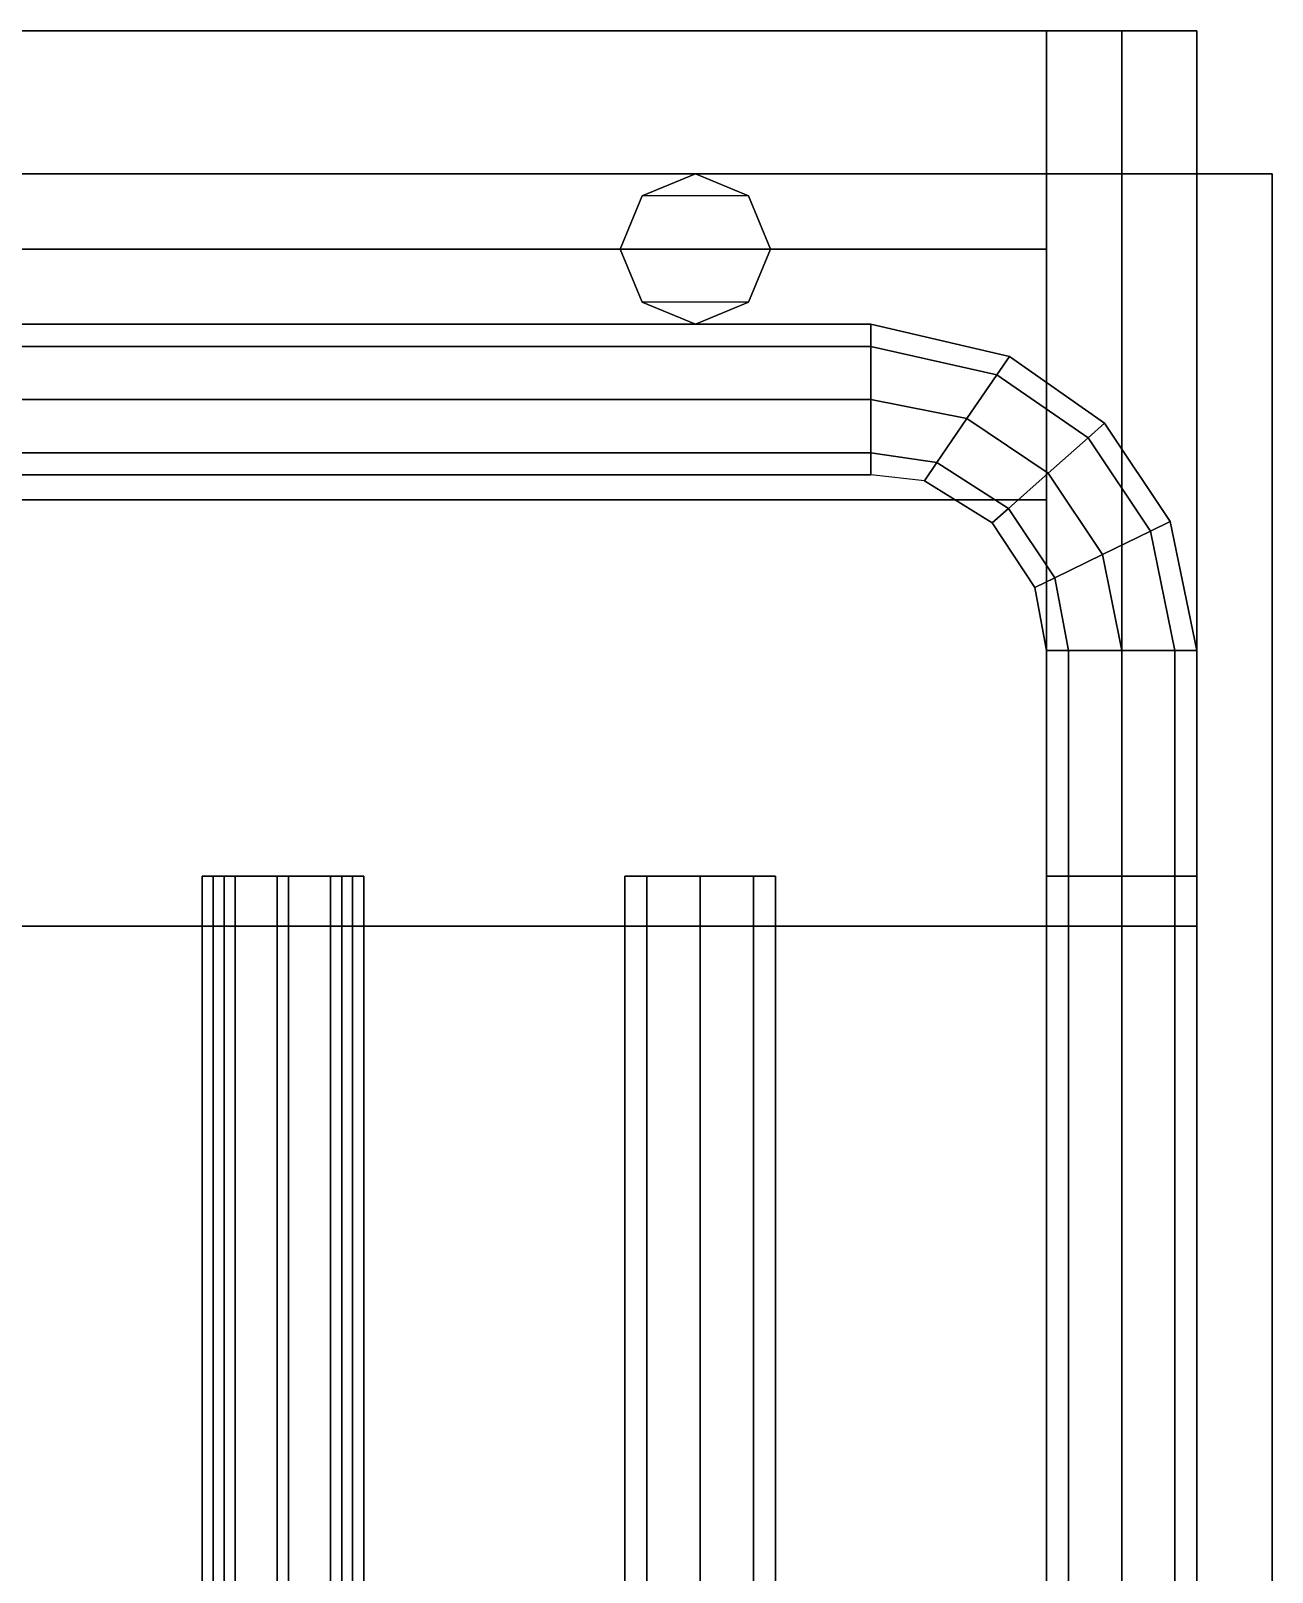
# Model space of a CAD drawing. Extents: x 0 to 105, y -500 to 0.
# Drawn here: x 52.5 to 102, y -61.5 to 0 of the extents above; entities that cross this region are included whole.
import ezdxf

# ---------------------------------------------------------------- set-up
doc = ezdxf.new("R2010")
doc.units = 0
doc.layers.add('ACESSORIO', color=254, linetype='CONTINUOUS')

msp = doc.modelspace()

# ---------------------------------------------------------------- linework, layer by layer
at = {"layer": 'ACESSORIO'}
for points in [[(93, 0, 17), (12, 0, 17), (93, 0, 17)], [(12, 0, 17), (93, 0, 17), (93, 0), (12, 0)], [(12, 0), (93, 0), (93, -8.700711), (12, -8.700711)], [(93, 0, 17), (12, 0, 17), (12, -8.700711, 17), (93, -8.700711, 17)], [(93, 0, 17), (93, 0), (93, 0, 17)], [(93, 0), (93, 0, 17), (93, -8.700711, 17), (93, -8.700711)], [(93, -427), (93, 0), (99, 0), (99, -427)], [(99, -427, 27), (99, 0, 27), (93, 0, 27), (93, -427, 27)], [(93, -427, 27), (93, 0, 27), (93, 0), (93, -427)], [(99, -427, 3), (99, 0, 3), (96, 0, 3), (96, -427, 3)], [(96, -427, 3), (96, 0, 3), (96, 0, 24), (96, -427, 24)], [(96, -427, 24), (96, 0, 24), (99, 0, 24), (99, -427, 24)], [(99, -427), (99, 0), (99, 0, 3), (99, -427, 3)], [(99, -427, 24), (99, 0, 24), (99, 0, 27), (99, -427, 27)], [(99, -5.700714, 30), (6, -5.700714, 30), (99, -5.700714, 30)], [(6, -5.700714, 30), (99, -5.700714, 30), (99, -5.700714, 27), (6, -5.700714, 27)], [(6, -5.700714, 27), (99, -5.700714, 27), (99, -35.70072, 27), (6, -35.70072, 27)], [(99, -5.700714, 30), (6, -5.700714, 30), (6, -35.70072, 30), (99, -35.70072, 30)], [(76.87868, -6.579393, 445), (79, -5.700714, 445), (81.12132, -6.579393, 445), (76.87868, -6.579393, 445)], [(76.87868, -6.579393, 37), (76.87868, -6.579393, 445), (79, -5.700714, 445), (79, -5.700714, 37)], [(79, -5.700714, 37), (79, -5.700714, 445), (81.12132, -6.579393, 445), (81.12132, -6.579393, 37)], [(99, -5.700714, 30), (99, -5.700714, 27), (99, -5.700714, 30)], [(99, -5.700714, 30), (99, -5.700714), (99, -5.700714, 30)], [(99, -5.700714, 30), (102, -5.700714, 30), (99, -5.700714, 30)], [(99, -5.700714, 27), (99, -5.700714, 30), (99, -35.70072, 30), (99, -35.70072, 27)], [(102, -5.700714, 30), (99, -5.700714, 30), (99, -5.700714), (102, -5.700714)], [(102, -5.700714), (99, -5.700714), (99, -497), (102, -497)], [(99, -5.700714), (99, -5.700714, 30), (99, -497, 30), (99, -497)], [(99, -5.700714, 30), (102, -5.700714, 30), (102, -497, 30), (99, -497, 30)], [(102, -497), (102, -5.700714), (102, -497)], [(102, -497, 30), (102, -5.700714, 30), (102, -5.700714), (102, -497)], [(76, -8.700711, 37), (76, -8.700711, 445), (76.87868, -6.579393, 445), (76.87868, -6.579393, 37)], [(81.12132, -6.579393, 37), (81.12132, -6.579393, 445), (82, -8.700711, 445), (82, -8.700711, 37)], [(93, -8.700711, 3), (12, -8.700711, 3), (93, -8.700711, 3)], [(93, -8.700711), (12, -8.700711), (93, -8.700711)], [(12, -8.700711, 3), (93, -8.700711, 3), (93, -8.700711), (12, -8.700711)], [(12, -8.700711), (93, -8.700711), (93, -18.70071), (12, -18.70071)], [(93, -8.700711, 3), (12, -8.700711, 3), (12, -18.70071, 3), (93, -18.70071, 3)], [(93, -8.700711, 17), (12, -8.700711, 17), (12, -8.700711), (93, -8.700711)], [(76.87868, -10.82203, 37), (76.87868, -10.82203, 445), (76, -8.700711, 445), (76, -8.700711, 37)], [(82, -8.700711, 37), (82, -8.700711, 445), (81.12132, -10.82203, 445), (81.12132, -10.82203, 37)], [(93, -8.700711, 3), (93, -8.700711), (93, -8.700711, 3)], [(93, -8.700711), (93, -8.700711, 3), (93, -18.70071, 3), (93, -18.70071)], [(76.87868, -10.82203, 445), (79, -11.70071, 445), (81.12132, -10.82203, 445), (76.87868, -10.82203, 445)], [(79, -11.70071, 37), (79, -11.70071, 445), (76.87868, -10.82203, 445), (76.87868, -10.82203, 37)], [(81.12132, -10.82203, 37), (81.12132, -10.82203, 445), (79, -11.70071, 445), (79, -11.70071, 37)], [(86, -12.57939, 39.12132), (19, -12.57939, 39.12132), (19, -11.70071, 37), (86, -11.70071, 37)], [(86, -11.70071, 37), (19, -11.70071, 37), (19, -12.57939, 34.87868), (86, -12.57939, 34.87868)], [(86, -12.57939, 441.1213), (19, -12.57939, 441.1213), (19, -11.70071, 439), (86, -11.70071, 439)], [(86, -11.70071, 439), (19, -11.70071, 439), (19, -12.57939, 436.8787), (86, -12.57939, 436.8787)], [(86, -12.57939, 398.1213), (19, -12.57939, 398.1213), (19, -11.70071, 396), (86, -11.70071, 396)], [(86, -11.70071, 396), (19, -11.70071, 396), (19, -12.57939, 393.8787), (86, -12.57939, 393.8787)], [(86, -12.57939, 355.1213), (19, -12.57939, 355.1213), (19, -11.70071, 353), (86, -11.70071, 353)], [(86, -11.70071, 353), (19, -11.70071, 353), (19, -12.57939, 350.8787), (86, -12.57939, 350.8787)], [(86, -12.57939, 82.12132), (19, -12.57939, 82.12132), (19, -11.70071, 80), (86, -11.70071, 80)], [(86, -11.70071, 80), (19, -11.70071, 80), (19, -12.57939, 77.87868), (86, -12.57939, 77.87868)], [(86, -12.57939, 125.1213), (19, -12.57939, 125.1213), (19, -11.70071, 123), (86, -11.70071, 123)], [(86, -11.70071, 123), (19, -11.70071, 123), (19, -12.57939, 120.8787), (86, -12.57939, 120.8787)], [(86, -12.57939, 34.87868), (86, -11.70071, 37), (91.5217, -12.98658, 37), (91.02525, -13.71159, 34.87868)], [(86, -11.70071, 37), (86, -12.57939, 39.12132), (91.02525, -13.71159, 39.12132), (91.5217, -12.98658, 37)], [(86, -11.70071, 439), (86, -12.57939, 441.1213), (91.02525, -13.71159, 441.1213), (91.5217, -12.98658, 439)], [(86, -12.57939, 436.8787), (86, -11.70071, 439), (91.5217, -12.98658, 439), (91.02525, -13.71159, 436.8787)], [(86, -12.57939, 393.8787), (86, -11.70071, 396), (91.5217, -12.98658, 396), (91.02525, -13.71159, 393.8787)], [(86, -11.70071, 396), (86, -12.57939, 398.1213), (91.02525, -13.71159, 398.1213), (91.5217, -12.98658, 396)], [(86, -11.70071, 353), (86, -12.57939, 355.1213), (91.02525, -13.71159, 355.1213), (91.5217, -12.98658, 353)], [(86, -12.57939, 350.8787), (86, -11.70071, 353), (91.5217, -12.98658, 353), (91.02525, -13.71159, 350.8787)], [(86, -11.70071, 80), (86, -12.57939, 82.12132), (91.02525, -13.71159, 82.12132), (91.5217, -12.98658, 80)], [(86, -12.57939, 77.87868), (86, -11.70071, 80), (91.5217, -12.98658, 80), (91.02525, -13.71159, 77.87868)], [(86, -12.57939, 120.8787), (86, -11.70071, 123), (91.5217, -12.98658, 123), (91.02525, -13.71159, 120.8787)], [(86, -11.70071, 123), (86, -12.57939, 125.1213), (91.02525, -13.71159, 125.1213), (91.5217, -12.98658, 123)], [(86, -14.70071, 40), (19, -14.70071, 40), (19, -12.57939, 39.12132), (86, -12.57939, 39.12132)], [(86, -12.57939, 34.87868), (19, -12.57939, 34.87868), (19, -14.70071, 34), (86, -14.70071, 34)], [(86, -14.70071, 442), (19, -14.70071, 442), (19, -12.57939, 441.1213), (86, -12.57939, 441.1213)], [(86, -12.57939, 436.8787), (19, -12.57939, 436.8787), (19, -14.70071, 436), (86, -14.70071, 436)], [(86, -14.70071, 399), (19, -14.70071, 399), (19, -12.57939, 398.1213), (86, -12.57939, 398.1213)], [(86, -12.57939, 393.8787), (19, -12.57939, 393.8787), (19, -14.70071, 393), (86, -14.70071, 393)], [(86, -14.70071, 356), (19, -14.70071, 356), (19, -12.57939, 355.1213), (86, -12.57939, 355.1213)], [(86, -12.57939, 350.8787), (19, -12.57939, 350.8787), (19, -14.70071, 350), (86, -14.70071, 350)], [(86, -14.70071, 83), (19, -14.70071, 83), (19, -12.57939, 82.12132), (86, -12.57939, 82.12132)], [(86, -12.57939, 77.87868), (19, -12.57939, 77.87868), (19, -14.70071, 77), (86, -14.70071, 77)], [(86, -14.70071, 126), (19, -14.70071, 126), (19, -12.57939, 125.1213), (86, -12.57939, 125.1213)], [(86, -12.57939, 120.8787), (19, -12.57939, 120.8787), (19, -14.70071, 120), (86, -14.70071, 120)], [(86, -14.70071, 34), (86, -12.57939, 34.87868), (91.02525, -13.71159, 34.87868), (89.82684, -15.46192, 34)], [(86, -14.70071, 40), (86, -12.57939, 39.12132), (91.02525, -13.71159, 39.12132), (89.82684, -15.46192, 40)], [(86, -14.70071, 442), (86, -12.57939, 441.1213), (91.02525, -13.71159, 441.1213), (89.82684, -15.46192, 442)], [(86, -14.70071, 436), (86, -12.57939, 436.8787), (91.02525, -13.71159, 436.8787), (89.82684, -15.46192, 436)], [(86, -14.70071, 393), (86, -12.57939, 393.8787), (91.02525, -13.71159, 393.8787), (89.82684, -15.46192, 393)], [(86, -14.70071, 399), (86, -12.57939, 398.1213), (91.02525, -13.71159, 398.1213), (89.82684, -15.46192, 399)], [(86, -14.70071, 356), (86, -12.57939, 355.1213), (91.02525, -13.71159, 355.1213), (89.82684, -15.46192, 356)], [(86, -14.70071, 350), (86, -12.57939, 350.8787), (91.02525, -13.71159, 350.8787), (89.82684, -15.46192, 350)], [(86, -14.70071, 83), (86, -12.57939, 82.12132), (91.02525, -13.71159, 82.12132), (89.82684, -15.46192, 83)], [(86, -14.70071, 77), (86, -12.57939, 77.87868), (91.02525, -13.71159, 77.87868), (89.82684, -15.46192, 77)], [(86, -14.70071, 120), (86, -12.57939, 120.8787), (91.02525, -13.71159, 120.8787), (89.82684, -15.46192, 120)], [(86, -14.70071, 126), (86, -12.57939, 125.1213), (91.02525, -13.71159, 125.1213), (89.82684, -15.46192, 126)], [(94.6572, -16.22098, 39.12132), (91.02525, -13.71159, 39.12132), (91.5217, -12.98658, 37), (95.3141, -15.63748, 37)], [(95.3141, -15.63748, 37), (91.5217, -12.98658, 37), (91.02525, -13.71159, 34.87868), (94.6572, -16.22098, 34.87868)], [(94.6572, -16.22098, 441.1213), (91.02525, -13.71159, 441.1213), (91.5217, -12.98658, 439), (95.3141, -15.63748, 439)], [(95.3141, -15.63748, 439), (91.5217, -12.98658, 439), (91.02525, -13.71159, 436.8787), (94.6572, -16.22098, 436.8787)], [(94.6572, -16.22098, 398.1213), (91.02525, -13.71159, 398.1213), (91.5217, -12.98658, 396), (95.3141, -15.63748, 396)], [(95.3141, -15.63748, 396), (91.5217, -12.98658, 396), (91.02525, -13.71159, 393.8787), (94.6572, -16.22098, 393.8787)], [(94.6572, -16.22098, 355.1213), (91.02525, -13.71159, 355.1213), (91.5217, -12.98658, 353), (95.3141, -15.63748, 353)], [(95.3141, -15.63748, 353), (91.5217, -12.98658, 353), (91.02525, -13.71159, 350.8787), (94.6572, -16.22098, 350.8787)], [(94.6572, -16.22098, 82.12132), (91.02525, -13.71159, 82.12132), (91.5217, -12.98658, 80), (95.3141, -15.63748, 80)], [(95.3141, -15.63748, 80), (91.5217, -12.98658, 80), (91.02525, -13.71159, 77.87868), (94.6572, -16.22098, 77.87868)], [(94.6572, -16.22098, 125.1213), (91.02525, -13.71159, 125.1213), (91.5217, -12.98658, 123), (95.3141, -15.63748, 123)], [(95.3141, -15.63748, 123), (91.5217, -12.98658, 123), (91.02525, -13.71159, 120.8787), (94.6572, -16.22098, 120.8787)], [(93.0711, -17.62965, 40), (89.82684, -15.46192, 40), (91.02525, -13.71159, 39.12132), (94.6572, -16.22098, 39.12132)], [(94.6572, -16.22098, 34.87868), (91.02525, -13.71159, 34.87868), (89.82684, -15.46192, 34), (93.0711, -17.62965, 34)], [(93.0711, -17.62965, 442), (89.82684, -15.46192, 442), (91.02525, -13.71159, 441.1213), (94.6572, -16.22098, 441.1213)], [(94.6572, -16.22098, 436.8787), (91.02525, -13.71159, 436.8787), (89.82684, -15.46192, 436), (93.0711, -17.62965, 436)], [(93.0711, -17.62965, 399), (89.82684, -15.46192, 399), (91.02525, -13.71159, 398.1213), (94.6572, -16.22098, 398.1213)], [(94.6572, -16.22098, 393.8787), (91.02525, -13.71159, 393.8787), (89.82684, -15.46192, 393), (93.0711, -17.62965, 393)], [(93.0711, -17.62965, 356), (89.82684, -15.46192, 356), (91.02525, -13.71159, 355.1213), (94.6572, -16.22098, 355.1213)], [(94.6572, -16.22098, 350.8787), (91.02525, -13.71159, 350.8787), (89.82684, -15.46192, 350), (93.0711, -17.62965, 350)], [(93.0711, -17.62965, 83), (89.82684, -15.46192, 83), (91.02525, -13.71159, 82.12132), (94.6572, -16.22098, 82.12132)], [(94.6572, -16.22098, 77.87868), (91.02525, -13.71159, 77.87868), (89.82684, -15.46192, 77), (93.0711, -17.62965, 77)], [(93.0711, -17.62965, 126), (89.82684, -15.46192, 126), (91.02525, -13.71159, 125.1213), (94.6572, -16.22098, 125.1213)], [(94.6572, -16.22098, 120.8787), (91.02525, -13.71159, 120.8787), (89.82684, -15.46192, 120), (93.0711, -17.62965, 120)], [(86, -16.82203, 39.12132), (19, -16.82203, 39.12132), (19, -14.70071, 40), (86, -14.70071, 40)], [(86, -14.70071, 34), (19, -14.70071, 34), (19, -16.82203, 34.87868), (86, -16.82203, 34.87868)], [(86, -16.82203, 441.1213), (19, -16.82203, 441.1213), (19, -14.70071, 442), (86, -14.70071, 442)], [(86, -14.70071, 436), (19, -14.70071, 436), (19, -16.82203, 436.8787), (86, -16.82203, 436.8787)], [(86, -16.82203, 398.1213), (19, -16.82203, 398.1213), (19, -14.70071, 399), (86, -14.70071, 399)], [(86, -14.70071, 393), (19, -14.70071, 393), (19, -16.82203, 393.8787), (86, -16.82203, 393.8787)], [(86, -16.82203, 355.1213), (19, -16.82203, 355.1213), (19, -14.70071, 356), (86, -14.70071, 356)], [(86, -14.70071, 350), (19, -14.70071, 350), (19, -16.82203, 350.8787), (86, -16.82203, 350.8787)], [(86, -16.82203, 82.12132), (19, -16.82203, 82.12132), (19, -14.70071, 83), (86, -14.70071, 83)], [(86, -14.70071, 77), (19, -14.70071, 77), (19, -16.82203, 77.87868), (86, -16.82203, 77.87868)], [(86, -16.82203, 125.1213), (19, -16.82203, 125.1213), (19, -14.70071, 126), (86, -14.70071, 126)], [(86, -14.70071, 120), (19, -14.70071, 120), (19, -16.82203, 120.8787), (86, -16.82203, 120.8787)], [(86, -16.82203, 34.87868), (86, -14.70071, 34), (89.82684, -15.46192, 34), (88.62836, -17.21226, 34.87868)], [(86, -14.70071, 40), (86, -16.82203, 39.12132), (88.62836, -17.21226, 39.12132), (89.82684, -15.46192, 40)], [(86, -14.70071, 442), (86, -16.82203, 441.1213), (88.62836, -17.21226, 441.1213), (89.82684, -15.46192, 442)], [(86, -16.82203, 436.8787), (86, -14.70071, 436), (89.82684, -15.46192, 436), (88.62836, -17.21226, 436.8787)], [(86, -16.82203, 393.8787), (86, -14.70071, 393), (89.82684, -15.46192, 393), (88.62836, -17.21226, 393.8787)], [(86, -14.70071, 399), (86, -16.82203, 398.1213), (88.62836, -17.21226, 398.1213), (89.82684, -15.46192, 399)], [(86, -14.70071, 356), (86, -16.82203, 355.1213), (88.62836, -17.21226, 355.1213), (89.82684, -15.46192, 356)], [(86, -16.82203, 350.8787), (86, -14.70071, 350), (89.82684, -15.46192, 350), (88.62836, -17.21226, 350.8787)], [(86, -14.70071, 83), (86, -16.82203, 82.12132), (88.62836, -17.21226, 82.12132), (89.82684, -15.46192, 83)], [(86, -16.82203, 77.87868), (86, -14.70071, 77), (89.82684, -15.46192, 77), (88.62836, -17.21226, 77.87868)], [(86, -16.82203, 120.8787), (86, -14.70071, 120), (89.82684, -15.46192, 120), (88.62836, -17.21226, 120.8787)], [(86, -14.70071, 126), (86, -16.82203, 125.1213), (88.62836, -17.21226, 125.1213), (89.82684, -15.46192, 126)], [(93.0711, -17.62965, 34), (89.82684, -15.46192, 34), (88.62836, -17.21226, 34.87868), (91.485, -19.03831, 34.87868)], [(91.485, -19.03831, 39.12132), (88.62836, -17.21226, 39.12132), (89.82684, -15.46192, 40), (93.0711, -17.62965, 40)], [(93.0711, -17.62965, 436), (89.82684, -15.46192, 436), (88.62836, -17.21226, 436.8787), (91.485, -19.03831, 436.8787)], [(91.485, -19.03831, 441.1213), (88.62836, -17.21226, 441.1213), (89.82684, -15.46192, 442), (93.0711, -17.62965, 442)], [(93.0711, -17.62965, 393), (89.82684, -15.46192, 393), (88.62836, -17.21226, 393.8787), (91.485, -19.03831, 393.8787)], [(91.485, -19.03831, 398.1213), (88.62836, -17.21226, 398.1213), (89.82684, -15.46192, 399), (93.0711, -17.62965, 399)], [(93.0711, -17.62965, 350), (89.82684, -15.46192, 350), (88.62836, -17.21226, 350.8787), (91.485, -19.03831, 350.8787)], [(91.485, -19.03831, 355.1213), (88.62836, -17.21226, 355.1213), (89.82684, -15.46192, 356), (93.0711, -17.62965, 356)], [(93.0711, -17.62965, 77), (89.82684, -15.46192, 77), (88.62836, -17.21226, 77.87868), (91.485, -19.03831, 77.87868)], [(91.485, -19.03831, 82.12132), (88.62836, -17.21226, 82.12132), (89.82684, -15.46192, 83), (93.0711, -17.62965, 83)], [(93.0711, -17.62965, 120), (89.82684, -15.46192, 120), (88.62836, -17.21226, 120.8787), (91.485, -19.03831, 120.8787)], [(91.485, -19.03831, 125.1213), (88.62836, -17.21226, 125.1213), (89.82684, -15.46192, 126), (93.0711, -17.62965, 126)], [(97.1461, -19.94528, 39.12132), (94.6572, -16.22098, 39.12132), (95.3141, -15.63748, 37), (97.9361, -19.56064, 37)], [(97.9361, -19.56064, 37), (95.3141, -15.63748, 37), (94.6572, -16.22098, 34.87868), (97.1461, -19.94528, 34.87868)], [(97.1461, -19.94528, 441.1213), (94.6572, -16.22098, 441.1213), (95.3141, -15.63748, 439), (97.9361, -19.56064, 439)], [(97.9361, -19.56064, 439), (95.3141, -15.63748, 439), (94.6572, -16.22098, 436.8787), (97.1461, -19.94528, 436.8787)], [(97.1461, -19.94528, 398.1213), (94.6572, -16.22098, 398.1213), (95.3141, -15.63748, 396), (97.9361, -19.56064, 396)], [(97.9361, -19.56064, 396), (95.3141, -15.63748, 396), (94.6572, -16.22098, 393.8787), (97.1461, -19.94528, 393.8787)], [(97.1461, -19.94528, 355.1213), (94.6572, -16.22098, 355.1213), (95.3141, -15.63748, 353), (97.9361, -19.56064, 353)], [(97.9361, -19.56064, 353), (95.3141, -15.63748, 353), (94.6572, -16.22098, 350.8787), (97.1461, -19.94528, 350.8787)], [(97.1461, -19.94528, 82.12132), (94.6572, -16.22098, 82.12132), (95.3141, -15.63748, 80), (97.9361, -19.56064, 80)], [(97.9361, -19.56064, 80), (95.3141, -15.63748, 80), (94.6572, -16.22098, 77.87868), (97.1461, -19.94528, 77.87868)], [(97.1461, -19.94528, 125.1213), (94.6572, -16.22098, 125.1213), (95.3141, -15.63748, 123), (97.9361, -19.56064, 123)], [(97.9361, -19.56064, 123), (95.3141, -15.63748, 123), (94.6572, -16.22098, 120.8787), (97.1461, -19.94528, 120.8787)], [(95.2388, -20.87388, 40), (93.0711, -17.62965, 40), (94.6572, -16.22098, 39.12132), (97.1461, -19.94528, 39.12132)], [(97.1461, -19.94528, 34.87868), (94.6572, -16.22098, 34.87868), (93.0711, -17.62965, 34), (95.2388, -20.87388, 34)], [(95.2388, -20.87388, 442), (93.0711, -17.62965, 442), (94.6572, -16.22098, 441.1213), (97.1461, -19.94528, 441.1213)], [(97.1461, -19.94528, 436.8787), (94.6572, -16.22098, 436.8787), (93.0711, -17.62965, 436), (95.2388, -20.87388, 436)], [(95.2388, -20.87388, 399), (93.0711, -17.62965, 399), (94.6572, -16.22098, 398.1213), (97.1461, -19.94528, 398.1213)], [(97.1461, -19.94528, 393.8787), (94.6572, -16.22098, 393.8787), (93.0711, -17.62965, 393), (95.2388, -20.87388, 393)], [(95.2388, -20.87388, 356), (93.0711, -17.62965, 356), (94.6572, -16.22098, 355.1213), (97.1461, -19.94528, 355.1213)], [(97.1461, -19.94528, 350.8787), (94.6572, -16.22098, 350.8787), (93.0711, -17.62965, 350), (95.2388, -20.87388, 350)], [(95.2388, -20.87388, 83), (93.0711, -17.62965, 83), (94.6572, -16.22098, 82.12132), (97.1461, -19.94528, 82.12132)], [(97.1461, -19.94528, 77.87868), (94.6572, -16.22098, 77.87868), (93.0711, -17.62965, 77), (95.2388, -20.87388, 77)], [(95.2388, -20.87388, 126), (93.0711, -17.62965, 126), (94.6572, -16.22098, 125.1213), (97.1461, -19.94528, 125.1213)], [(97.1461, -19.94528, 120.8787), (94.6572, -16.22098, 120.8787), (93.0711, -17.62965, 120), (95.2388, -20.87388, 120)], [(86, -17.70071, 37), (19, -17.70071, 37), (19, -16.82203, 39.12132), (86, -16.82203, 39.12132)], [(86, -16.82203, 34.87868), (19, -16.82203, 34.87868), (19, -17.70071, 37), (86, -17.70071, 37)], [(86, -17.70071, 439), (19, -17.70071, 439), (19, -16.82203, 441.1213), (86, -16.82203, 441.1213)], [(86, -16.82203, 436.8787), (19, -16.82203, 436.8787), (19, -17.70071, 439), (86, -17.70071, 439)], [(86, -17.70071, 396), (19, -17.70071, 396), (19, -16.82203, 398.1213), (86, -16.82203, 398.1213)], [(86, -16.82203, 393.8787), (19, -16.82203, 393.8787), (19, -17.70071, 396), (86, -17.70071, 396)], [(86, -17.70071, 353), (19, -17.70071, 353), (19, -16.82203, 355.1213), (86, -16.82203, 355.1213)], [(86, -16.82203, 350.8787), (19, -16.82203, 350.8787), (19, -17.70071, 353), (86, -17.70071, 353)], [(86, -17.70071, 80), (19, -17.70071, 80), (19, -16.82203, 82.12132), (86, -16.82203, 82.12132)], [(86, -16.82203, 77.87868), (19, -16.82203, 77.87868), (19, -17.70071, 80), (86, -17.70071, 80)], [(86, -17.70071, 123), (19, -17.70071, 123), (19, -16.82203, 125.1213), (86, -16.82203, 125.1213)], [(86, -16.82203, 120.8787), (19, -16.82203, 120.8787), (19, -17.70071, 123), (86, -17.70071, 123)], [(86, -17.70071, 37), (86, -16.82203, 34.87868), (88.62836, -17.21226, 34.87868), (88.13194, -17.93726, 37)], [(86, -17.70071, 37), (86, -16.82203, 39.12132), (88.62836, -17.21226, 39.12132), (88.13194, -17.93726, 37)], [(86, -17.70071, 439), (86, -16.82203, 441.1213), (88.62836, -17.21226, 441.1213), (88.13194, -17.93726, 439)], [(86, -17.70071, 439), (86, -16.82203, 436.8787), (88.62836, -17.21226, 436.8787), (88.13194, -17.93726, 439)], [(86, -17.70071, 396), (86, -16.82203, 393.8787), (88.62836, -17.21226, 393.8787), (88.13194, -17.93726, 396)], [(86, -17.70071, 396), (86, -16.82203, 398.1213), (88.62836, -17.21226, 398.1213), (88.13194, -17.93726, 396)], [(86, -17.70071, 353), (86, -16.82203, 355.1213), (88.62836, -17.21226, 355.1213), (88.13194, -17.93726, 353)], [(86, -17.70071, 353), (86, -16.82203, 350.8787), (88.62836, -17.21226, 350.8787), (88.13194, -17.93726, 353)], [(86, -17.70071, 80), (86, -16.82203, 82.12132), (88.62836, -17.21226, 82.12132), (88.13194, -17.93726, 80)], [(86, -17.70071, 80), (86, -16.82203, 77.87868), (88.62836, -17.21226, 77.87868), (88.13194, -17.93726, 80)], [(86, -17.70071, 123), (86, -16.82203, 120.8787), (88.62836, -17.21226, 120.8787), (88.13194, -17.93726, 123)], [(86, -17.70071, 123), (86, -16.82203, 125.1213), (88.62836, -17.21226, 125.1213), (88.13194, -17.93726, 123)], [(91.485, -19.03831, 34.87868), (88.62836, -17.21226, 34.87868), (88.13194, -17.93726, 37), (90.82801, -19.6218, 37)], [(90.82801, -19.6218, 37), (88.13194, -17.93726, 37), (88.62836, -17.21226, 39.12132), (91.485, -19.03831, 39.12132)], [(91.485, -19.03831, 436.8787), (88.62836, -17.21226, 436.8787), (88.13194, -17.93726, 439), (90.82801, -19.6218, 439)], [(90.82801, -19.6218, 439), (88.13194, -17.93726, 439), (88.62836, -17.21226, 441.1213), (91.485, -19.03831, 441.1213)], [(91.485, -19.03831, 393.8787), (88.62836, -17.21226, 393.8787), (88.13194, -17.93726, 396), (90.82801, -19.6218, 396)], [(90.82801, -19.6218, 396), (88.13194, -17.93726, 396), (88.62836, -17.21226, 398.1213), (91.485, -19.03831, 398.1213)], [(91.485, -19.03831, 350.8787), (88.62836, -17.21226, 350.8787), (88.13194, -17.93726, 353), (90.82801, -19.6218, 353)], [(90.82801, -19.6218, 353), (88.13194, -17.93726, 353), (88.62836, -17.21226, 355.1213), (91.485, -19.03831, 355.1213)], [(91.485, -19.03831, 77.87868), (88.62836, -17.21226, 77.87868), (88.13194, -17.93726, 80), (90.82801, -19.6218, 80)], [(90.82801, -19.6218, 80), (88.13194, -17.93726, 80), (88.62836, -17.21226, 82.12132), (91.485, -19.03831, 82.12132)], [(91.485, -19.03831, 120.8787), (88.62836, -17.21226, 120.8787), (88.13194, -17.93726, 123), (90.82801, -19.6218, 123)], [(90.82801, -19.6218, 123), (88.13194, -17.93726, 123), (88.62836, -17.21226, 125.1213), (91.485, -19.03831, 125.1213)], [(95.2388, -20.87388, 34), (93.0711, -17.62965, 34), (91.485, -19.03831, 34.87868), (93.3315, -21.80247, 34.87868)], [(93.3315, -21.80247, 39.12132), (91.485, -19.03831, 39.12132), (93.0711, -17.62965, 40), (95.2388, -20.87388, 40)], [(95.2388, -20.87388, 436), (93.0711, -17.62965, 436), (91.485, -19.03831, 436.8787), (93.3315, -21.80247, 436.8787)], [(93.3315, -21.80247, 441.1213), (91.485, -19.03831, 441.1213), (93.0711, -17.62965, 442), (95.2388, -20.87388, 442)], [(95.2388, -20.87388, 393), (93.0711, -17.62965, 393), (91.485, -19.03831, 393.8787), (93.3315, -21.80247, 393.8787)], [(93.3315, -21.80247, 398.1213), (91.485, -19.03831, 398.1213), (93.0711, -17.62965, 399), (95.2388, -20.87388, 399)], [(95.2388, -20.87388, 350), (93.0711, -17.62965, 350), (91.485, -19.03831, 350.8787), (93.3315, -21.80247, 350.8787)], [(93.3315, -21.80247, 355.1213), (91.485, -19.03831, 355.1213), (93.0711, -17.62965, 356), (95.2388, -20.87388, 356)], [(95.2388, -20.87388, 77), (93.0711, -17.62965, 77), (91.485, -19.03831, 77.87868), (93.3315, -21.80247, 77.87868)], [(93.3315, -21.80247, 82.12132), (91.485, -19.03831, 82.12132), (93.0711, -17.62965, 83), (95.2388, -20.87388, 83)], [(95.2388, -20.87388, 120), (93.0711, -17.62965, 120), (91.485, -19.03831, 120.8787), (93.3315, -21.80247, 120.8787)], [(93.3315, -21.80247, 125.1213), (91.485, -19.03831, 125.1213), (93.0711, -17.62965, 126), (95.2388, -20.87388, 126)], [(93, -18.70071), (12, -18.70071), (93, -18.70071)], [(93, -18.70071, 3), (12, -18.70071, 3), (12, -18.70071), (93, -18.70071)], [(93.3315, -21.80247, 34.87868), (91.485, -19.03831, 34.87868), (90.82801, -19.6218, 37), (92.5415, -22.18711, 37)], [(92.5415, -22.18711, 37), (90.82801, -19.6218, 37), (91.485, -19.03831, 39.12132), (93.3315, -21.80247, 39.12132)], [(93.3315, -21.80247, 436.8787), (91.485, -19.03831, 436.8787), (90.82801, -19.6218, 439), (92.5415, -22.18711, 439)], [(92.5415, -22.18711, 439), (90.82801, -19.6218, 439), (91.485, -19.03831, 441.1213), (93.3315, -21.80247, 441.1213)], [(93.3315, -21.80247, 393.8787), (91.485, -19.03831, 393.8787), (90.82801, -19.6218, 396), (92.5415, -22.18711, 396)], [(92.5415, -22.18711, 396), (90.82801, -19.6218, 396), (91.485, -19.03831, 398.1213), (93.3315, -21.80247, 398.1213)], [(93.3315, -21.80247, 350.8787), (91.485, -19.03831, 350.8787), (90.82801, -19.6218, 353), (92.5415, -22.18711, 353)], [(92.5415, -22.18711, 353), (90.82801, -19.6218, 353), (91.485, -19.03831, 355.1213), (93.3315, -21.80247, 355.1213)], [(93.3315, -21.80247, 77.87868), (91.485, -19.03831, 77.87868), (90.82801, -19.6218, 80), (92.5415, -22.18711, 80)], [(92.5415, -22.18711, 80), (90.82801, -19.6218, 80), (91.485, -19.03831, 82.12132), (93.3315, -21.80247, 82.12132)], [(93.3315, -21.80247, 120.8787), (91.485, -19.03831, 120.8787), (90.82801, -19.6218, 123), (92.5415, -22.18711, 123)], [(92.5415, -22.18711, 123), (90.82801, -19.6218, 123), (91.485, -19.03831, 125.1213), (93.3315, -21.80247, 125.1213)], [(98.12125, -24.70071, 39.12132), (97.1461, -19.94528, 39.12132), (97.9361, -19.56064, 37), (99, -24.70071, 37)], [(99, -24.70071, 37), (97.9361, -19.56064, 37), (97.1461, -19.94528, 34.87868), (98.12125, -24.70071, 34.87868)], [(98.12125, -24.70071, 441.1213), (97.1461, -19.94528, 441.1213), (97.9361, -19.56064, 439), (99, -24.70071, 439)], [(99, -24.70071, 439), (97.9361, -19.56064, 439), (97.1461, -19.94528, 436.8787), (98.12125, -24.70071, 436.8787)], [(98.12125, -24.70071, 398.1213), (97.1461, -19.94528, 398.1213), (97.9361, -19.56064, 396), (99, -24.70071, 396)], [(99, -24.70071, 396), (97.9361, -19.56064, 396), (97.1461, -19.94528, 393.8787), (98.12125, -24.70071, 393.8787)], [(98.12125, -24.70071, 355.1213), (97.1461, -19.94528, 355.1213), (97.9361, -19.56064, 353), (99, -24.70071, 353)], [(99, -24.70071, 353), (97.9361, -19.56064, 353), (97.1461, -19.94528, 350.8787), (98.12125, -24.70071, 350.8787)], [(98.12125, -24.70071, 82.12132), (97.1461, -19.94528, 82.12132), (97.9361, -19.56064, 80), (99, -24.70071, 80)], [(99, -24.70071, 80), (97.9361, -19.56064, 80), (97.1461, -19.94528, 77.87868), (98.12125, -24.70071, 77.87868)], [(98.12125, -24.70071, 125.1213), (97.1461, -19.94528, 125.1213), (97.9361, -19.56064, 123), (99, -24.70071, 123)], [(99, -24.70071, 123), (97.9361, -19.56064, 123), (97.1461, -19.94528, 120.8787), (98.12125, -24.70071, 120.8787)], [(96, -24.70071, 40), (95.2388, -20.87388, 40), (97.1461, -19.94528, 39.12132), (98.12125, -24.70071, 39.12132)], [(98.12125, -24.70071, 34.87868), (97.1461, -19.94528, 34.87868), (95.2388, -20.87388, 34), (96, -24.70071, 34)], [(96, -24.70071, 442), (95.2388, -20.87388, 442), (97.1461, -19.94528, 441.1213), (98.12125, -24.70071, 441.1213)], [(98.12125, -24.70071, 436.8787), (97.1461, -19.94528, 436.8787), (95.2388, -20.87388, 436), (96, -24.70071, 436)], [(96, -24.70071, 399), (95.2388, -20.87388, 399), (97.1461, -19.94528, 398.1213), (98.12125, -24.70071, 398.1213)], [(98.12125, -24.70071, 393.8787), (97.1461, -19.94528, 393.8787), (95.2388, -20.87388, 393), (96, -24.70071, 393)], [(96, -24.70071, 356), (95.2388, -20.87388, 356), (97.1461, -19.94528, 355.1213), (98.12125, -24.70071, 355.1213)], [(98.12125, -24.70071, 350.8787), (97.1461, -19.94528, 350.8787), (95.2388, -20.87388, 350), (96, -24.70071, 350)], [(96, -24.70071, 83), (95.2388, -20.87388, 83), (97.1461, -19.94528, 82.12132), (98.12125, -24.70071, 82.12132)], [(98.12125, -24.70071, 77.87868), (97.1461, -19.94528, 77.87868), (95.2388, -20.87388, 77), (96, -24.70071, 77)], [(96, -24.70071, 126), (95.2388, -20.87388, 126), (97.1461, -19.94528, 125.1213), (98.12125, -24.70071, 125.1213)], [(98.12125, -24.70071, 120.8787), (97.1461, -19.94528, 120.8787), (95.2388, -20.87388, 120), (96, -24.70071, 120)], [(96, -24.70071, 34), (95.2388, -20.87388, 34), (93.3315, -21.80247, 34.87868), (93.87875, -24.70071, 34.87868)], [(93.87875, -24.70071, 39.12132), (93.3315, -21.80247, 39.12132), (95.2388, -20.87388, 40), (96, -24.70071, 40)], [(96, -24.70071, 436), (95.2388, -20.87388, 436), (93.3315, -21.80247, 436.8787), (93.87875, -24.70071, 436.8787)], [(93.87875, -24.70071, 441.1213), (93.3315, -21.80247, 441.1213), (95.2388, -20.87388, 442), (96, -24.70071, 442)], [(96, -24.70071, 393), (95.2388, -20.87388, 393), (93.3315, -21.80247, 393.8787), (93.87875, -24.70071, 393.8787)], [(93.87875, -24.70071, 398.1213), (93.3315, -21.80247, 398.1213), (95.2388, -20.87388, 399), (96, -24.70071, 399)], [(96, -24.70071, 350), (95.2388, -20.87388, 350), (93.3315, -21.80247, 350.8787), (93.87875, -24.70071, 350.8787)], [(93.87875, -24.70071, 355.1213), (93.3315, -21.80247, 355.1213), (95.2388, -20.87388, 356), (96, -24.70071, 356)], [(96, -24.70071, 77), (95.2388, -20.87388, 77), (93.3315, -21.80247, 77.87868), (93.87875, -24.70071, 77.87868)], [(93.87875, -24.70071, 82.12132), (93.3315, -21.80247, 82.12132), (95.2388, -20.87388, 83), (96, -24.70071, 83)], [(96, -24.70071, 120), (95.2388, -20.87388, 120), (93.3315, -21.80247, 120.8787), (93.87875, -24.70071, 120.8787)], [(93.87875, -24.70071, 125.1213), (93.3315, -21.80247, 125.1213), (95.2388, -20.87388, 126), (96, -24.70071, 126)], [(93.87875, -24.70071, 34.87868), (93.3315, -21.80247, 34.87868), (92.5415, -22.18711, 37), (93, -24.70071, 37)], [(93, -24.70071, 37), (92.5415, -22.18711, 37), (93.3315, -21.80247, 39.12132), (93.87875, -24.70071, 39.12132)], [(93.87875, -24.70071, 436.8787), (93.3315, -21.80247, 436.8787), (92.5415, -22.18711, 439), (93, -24.70071, 439)], [(93, -24.70071, 439), (92.5415, -22.18711, 439), (93.3315, -21.80247, 441.1213), (93.87875, -24.70071, 441.1213)], [(93.87875, -24.70071, 393.8787), (93.3315, -21.80247, 393.8787), (92.5415, -22.18711, 396), (93, -24.70071, 396)], [(93, -24.70071, 396), (92.5415, -22.18711, 396), (93.3315, -21.80247, 398.1213), (93.87875, -24.70071, 398.1213)], [(93.87875, -24.70071, 350.8787), (93.3315, -21.80247, 350.8787), (92.5415, -22.18711, 353), (93, -24.70071, 353)], [(93, -24.70071, 353), (92.5415, -22.18711, 353), (93.3315, -21.80247, 355.1213), (93.87875, -24.70071, 355.1213)], [(93.87875, -24.70071, 77.87868), (93.3315, -21.80247, 77.87868), (92.5415, -22.18711, 80), (93, -24.70071, 80)], [(93, -24.70071, 80), (92.5415, -22.18711, 80), (93.3315, -21.80247, 82.12132), (93.87875, -24.70071, 82.12132)], [(93.87875, -24.70071, 120.8787), (93.3315, -21.80247, 120.8787), (92.5415, -22.18711, 123), (93, -24.70071, 123)], [(93, -24.70071, 123), (92.5415, -22.18711, 123), (93.3315, -21.80247, 125.1213), (93.87875, -24.70071, 125.1213)], [(98.12125, -24.70071, 34.87868), (96, -24.70071, 34), (93, -24.70071, 37), (93.87875, -24.70071, 39.12132)], [(93.87875, -24.70071, 39.12132), (93.87875, -478, 39.12132), (93, -478, 37), (93, -24.70071, 37)], [(93, -24.70071, 37), (93, -478, 37), (93.87875, -478, 34.87868), (93.87875, -24.70071, 34.87868)], [(93.87875, -24.70071, 441.1213), (93.87875, -478, 441.1213), (93, -478, 439), (93, -24.70071, 439)], [(93, -24.70071, 439), (93, -478, 439), (93.87875, -478, 436.8787), (93.87875, -24.70071, 436.8787)], [(98.12125, -24.70071, 436.8787), (96, -24.70071, 436), (93, -24.70071, 439), (93.87875, -24.70071, 441.1213)], [(98.12125, -24.70071, 393.8787), (96, -24.70071, 393), (93, -24.70071, 396), (93.87875, -24.70071, 398.1213)], [(93.87875, -24.70071, 398.1213), (93.87875, -478, 398.1213), (93, -478, 396), (93, -24.70071, 396)], [(93, -24.70071, 396), (93, -478, 396), (93.87875, -478, 393.8787), (93.87875, -24.70071, 393.8787)], [(93.87875, -24.70071, 355.1213), (93.87875, -478, 355.1213), (93, -478, 353), (93, -24.70071, 353)], [(93, -24.70071, 353), (93, -478, 353), (93.87875, -478, 350.8787), (93.87875, -24.70071, 350.8787)], [(98.12125, -24.70071, 350.8787), (96, -24.70071, 350), (93, -24.70071, 353), (93.87875, -24.70071, 355.1213)], [(93.87875, -24.70071, 82.12132), (93.87875, -478, 82.12132), (93, -478, 80), (93, -24.70071, 80)], [(93, -24.70071, 80), (93, -478, 80), (93.87875, -478, 77.87868), (93.87875, -24.70071, 77.87868)], [(98.12125, -24.70071, 77.87868), (96, -24.70071, 77), (93, -24.70071, 80), (93.87875, -24.70071, 82.12132)], [(98.12125, -24.70071, 120.8787), (96, -24.70071, 120), (93, -24.70071, 123), (93.87875, -24.70071, 125.1213)], [(93.87875, -24.70071, 125.1213), (93.87875, -478, 125.1213), (93, -478, 123), (93, -24.70071, 123)], [(93, -24.70071, 123), (93, -478, 123), (93.87875, -478, 120.8787), (93.87875, -24.70071, 120.8787)], [(99, -24.70071, 37), (98.12125, -24.70071, 34.87868), (93.87875, -24.70071, 39.12132), (96, -24.70071, 40)], [(96, -24.70071, 40), (96, -478, 40), (93.87875, -478, 39.12132), (93.87875, -24.70071, 39.12132)], [(93.87875, -24.70071, 34.87868), (93.87875, -478, 34.87868), (96, -478, 34), (96, -24.70071, 34)], [(96, -24.70071, 442), (96, -478, 442), (93.87875, -478, 441.1213), (93.87875, -24.70071, 441.1213)], [(93.87875, -24.70071, 436.8787), (93.87875, -478, 436.8787), (96, -478, 436), (96, -24.70071, 436)], [(99, -24.70071, 439), (98.12125, -24.70071, 436.8787), (93.87875, -24.70071, 441.1213), (96, -24.70071, 442)], [(99, -24.70071, 396), (98.12125, -24.70071, 393.8787), (93.87875, -24.70071, 398.1213), (96, -24.70071, 399)], [(96, -24.70071, 399), (96, -478, 399), (93.87875, -478, 398.1213), (93.87875, -24.70071, 398.1213)], [(93.87875, -24.70071, 393.8787), (93.87875, -478, 393.8787), (96, -478, 393), (96, -24.70071, 393)], [(96, -24.70071, 356), (96, -478, 356), (93.87875, -478, 355.1213), (93.87875, -24.70071, 355.1213)], [(93.87875, -24.70071, 350.8787), (93.87875, -478, 350.8787), (96, -478, 350), (96, -24.70071, 350)], [(99, -24.70071, 353), (98.12125, -24.70071, 350.8787), (93.87875, -24.70071, 355.1213), (96, -24.70071, 356)], [(96, -24.70071, 83), (96, -478, 83), (93.87875, -478, 82.12132), (93.87875, -24.70071, 82.12132)], [(93.87875, -24.70071, 77.87868), (93.87875, -478, 77.87868), (96, -478, 77), (96, -24.70071, 77)], [(99, -24.70071, 80), (98.12125, -24.70071, 77.87868), (93.87875, -24.70071, 82.12132), (96, -24.70071, 83)], [(99, -24.70071, 123), (98.12125, -24.70071, 120.8787), (93.87875, -24.70071, 125.1213), (96, -24.70071, 126)], [(96, -24.70071, 126), (96, -478, 126), (93.87875, -478, 125.1213), (93.87875, -24.70071, 125.1213)], [(93.87875, -24.70071, 120.8787), (93.87875, -478, 120.8787), (96, -478, 120), (96, -24.70071, 120)], [(98.12125, -24.70071, 39.12132), (99, -24.70071, 37), (96, -24.70071, 40), (98.12125, -24.70071, 39.12132)], [(98.12125, -24.70071, 441.1213), (99, -24.70071, 439), (96, -24.70071, 442), (98.12125, -24.70071, 441.1213)], [(98.12125, -24.70071, 398.1213), (99, -24.70071, 396), (96, -24.70071, 399), (98.12125, -24.70071, 398.1213)], [(98.12125, -24.70071, 355.1213), (99, -24.70071, 353), (96, -24.70071, 356), (98.12125, -24.70071, 355.1213)], [(98.12125, -24.70071, 82.12132), (99, -24.70071, 80), (96, -24.70071, 83), (98.12125, -24.70071, 82.12132)], [(98.12125, -24.70071, 125.1213), (99, -24.70071, 123), (96, -24.70071, 126), (98.12125, -24.70071, 125.1213)], [(96, -24.70071, 34), (96, -478, 34), (98.12125, -478, 34.87868), (98.12125, -24.70071, 34.87868)], [(98.12125, -24.70071, 39.12132), (98.12125, -478, 39.12132), (96, -478, 40), (96, -24.70071, 40)], [(96, -24.70071, 436), (96, -478, 436), (98.12125, -478, 436.8787), (98.12125, -24.70071, 436.8787)], [(98.12125, -24.70071, 441.1213), (98.12125, -478, 441.1213), (96, -478, 442), (96, -24.70071, 442)], [(96, -24.70071, 393), (96, -478, 393), (98.12125, -478, 393.8787), (98.12125, -24.70071, 393.8787)], [(98.12125, -24.70071, 398.1213), (98.12125, -478, 398.1213), (96, -478, 399), (96, -24.70071, 399)], [(96, -24.70071, 350), (96, -478, 350), (98.12125, -478, 350.8787), (98.12125, -24.70071, 350.8787)], [(98.12125, -24.70071, 355.1213), (98.12125, -478, 355.1213), (96, -478, 356), (96, -24.70071, 356)], [(96, -24.70071, 77), (96, -478, 77), (98.12125, -478, 77.87868), (98.12125, -24.70071, 77.87868)], [(98.12125, -24.70071, 82.12132), (98.12125, -478, 82.12132), (96, -478, 83), (96, -24.70071, 83)], [(96, -24.70071, 120), (96, -478, 120), (98.12125, -478, 120.8787), (98.12125, -24.70071, 120.8787)], [(98.12125, -24.70071, 125.1213), (98.12125, -478, 125.1213), (96, -478, 126), (96, -24.70071, 126)], [(98.12125, -24.70071, 34.87868), (98.12125, -478, 34.87868), (99, -478, 37), (99, -24.70071, 37)], [(99, -24.70071, 37), (99, -478, 37), (98.12125, -478, 39.12132), (98.12125, -24.70071, 39.12132)], [(98.12125, -24.70071, 436.8787), (98.12125, -478, 436.8787), (99, -478, 439), (99, -24.70071, 439)], [(99, -24.70071, 439), (99, -478, 439), (98.12125, -478, 441.1213), (98.12125, -24.70071, 441.1213)], [(98.12125, -24.70071, 393.8787), (98.12125, -478, 393.8787), (99, -478, 396), (99, -24.70071, 396)], [(99, -24.70071, 396), (99, -478, 396), (98.12125, -478, 398.1213), (98.12125, -24.70071, 398.1213)], [(98.12125, -24.70071, 350.8787), (98.12125, -478, 350.8787), (99, -478, 353), (99, -24.70071, 353)], [(99, -24.70071, 353), (99, -478, 353), (98.12125, -478, 355.1213), (98.12125, -24.70071, 355.1213)], [(98.12125, -24.70071, 77.87868), (98.12125, -478, 77.87868), (99, -478, 80), (99, -24.70071, 80)], [(99, -24.70071, 80), (99, -478, 80), (98.12125, -478, 82.12132), (98.12125, -24.70071, 82.12132)], [(98.12125, -24.70071, 120.8787), (98.12125, -478, 120.8787), (99, -478, 123), (99, -24.70071, 123)], [(99, -24.70071, 123), (99, -478, 123), (98.12125, -478, 125.1213), (98.12125, -24.70071, 125.1213)], [(59.32692, -33.70072, 74), (59.32692, -478, 74), (60.2056, -478, 71.87868), (60.2056, -33.70072, 71.87868)], [(60.2056, -33.70072, 76.12132), (60.2056, -478, 76.12132), (59.32692, -478, 74), (59.32692, -33.70072, 74)], [(60.65311, -33.70072, 349.1213), (60.65311, -478, 349.1213), (59.77443, -478, 347), (59.77443, -33.70072, 347)], [(59.77443, -33.70072, 347), (59.77443, -478, 347), (60.65311, -478, 344.8787), (60.65311, -33.70072, 344.8787)], [(60.2056, -33.70072, 71.87868), (60.2056, -478, 71.87868), (62.32692, -478, 71), (62.32692, -33.70072, 71)], [(62.32692, -33.70072, 77), (62.32692, -478, 77), (60.2056, -478, 76.12132), (60.2056, -33.70072, 76.12132)], [(62.77443, -33.70072, 350), (62.77443, -478, 350), (60.65311, -478, 349.1213), (60.65311, -33.70072, 349.1213)], [(60.65311, -33.70072, 344.8787), (60.65311, -478, 344.8787), (62.77443, -478, 344), (62.77443, -33.70072, 344)], [(64.44824, -33.70072, 76.12132), (64.44824, -478, 76.12132), (62.32692, -478, 77), (62.32692, -33.70072, 77)], [(62.32692, -33.70072, 71), (62.32692, -478, 71), (64.44824, -478, 71.87868), (64.44824, -33.70072, 71.87868)], [(62.77443, -33.70072, 344), (62.77443, -478, 344), (64.89574, -478, 344.8787), (64.89574, -33.70072, 344.8787)], [(64.89574, -33.70072, 349.1213), (64.89574, -478, 349.1213), (62.77443, -478, 350), (62.77443, -33.70072, 350)], [(65.32692, -33.70072, 74), (65.32692, -478, 74), (64.44824, -478, 76.12132), (64.44824, -33.70072, 76.12132)], [(64.44824, -33.70072, 71.87868), (64.44824, -478, 71.87868), (65.32692, -478, 74), (65.32692, -33.70072, 74)], [(64.89574, -33.70072, 344.8787), (64.89574, -478, 344.8787), (65.7744, -478, 347), (65.7744, -33.70072, 347)], [(65.7744, -33.70072, 347), (65.7744, -478, 347), (64.89574, -478, 349.1213), (64.89574, -33.70072, 349.1213)], [(77.06883, -33.70072, 349.1213), (77.06883, -478, 349.1213), (76.19016, -478, 347), (76.19016, -33.70072, 347)], [(76.19016, -33.70072, 347), (76.19016, -478, 347), (77.06883, -478, 344.8787), (77.06883, -33.70072, 344.8787)], [(76.19016, -33.70072, 74), (76.19016, -478, 74), (77.06883, -478, 71.87868), (77.06883, -33.70072, 71.87868)], [(77.06883, -33.70072, 76.12132), (77.06883, -478, 76.12132), (76.19016, -478, 74), (76.19016, -33.70072, 74)], [(79.19016, -33.70072, 350), (79.19016, -478, 350), (77.06883, -478, 349.1213), (77.06883, -33.70072, 349.1213)], [(77.06883, -33.70072, 344.8787), (77.06883, -478, 344.8787), (79.19016, -478, 344), (79.19016, -33.70072, 344)], [(77.06883, -33.70072, 71.87868), (77.06883, -478, 71.87868), (79.19016, -478, 71), (79.19016, -33.70072, 71)], [(79.19016, -33.70072, 77), (79.19016, -478, 77), (77.06883, -478, 76.12132), (77.06883, -33.70072, 76.12132)], [(79.19016, -33.70072, 344), (79.19016, -478, 344), (81.31147, -478, 344.8787), (81.31147, -33.70072, 344.8787)], [(81.31147, -33.70072, 349.1213), (81.31147, -478, 349.1213), (79.19016, -478, 350), (79.19016, -33.70072, 350)], [(81.31147, -33.70072, 76.12132), (81.31147, -478, 76.12132), (79.19016, -478, 77), (79.19016, -33.70072, 77)], [(79.19016, -33.70072, 71), (79.19016, -478, 71), (81.31147, -478, 71.87868), (81.31147, -33.70072, 71.87868)], [(81.31147, -33.70072, 344.8787), (81.31147, -478, 344.8787), (82.19016, -478, 347), (82.19016, -33.70072, 347)], [(82.19016, -33.70072, 347), (82.19016, -478, 347), (81.31147, -478, 349.1213), (81.31147, -33.70072, 349.1213)], [(82.19016, -33.70072, 74), (82.19016, -478, 74), (81.31147, -478, 76.12132), (81.31147, -33.70072, 76.12132)], [(81.31147, -33.70072, 71.87868), (81.31147, -478, 71.87868), (82.19016, -478, 74), (82.19016, -33.70072, 74)], [(93.87875, -33.70072, 67.12132), (93.87875, -478, 67.12132), (93, -478, 65), (93, -33.70072, 65)], [(93, -33.70072, 65), (93, -478, 65), (93.87875, -478, 62.87868), (93.87875, -33.70072, 62.87868)], [(96, -33.70072, 68), (96, -478, 68), (93.87875, -478, 67.12132), (93.87875, -33.70072, 67.12132)], [(93.87875, -33.70072, 62.87868), (93.87875, -478, 62.87868), (96, -478, 62), (96, -33.70072, 62)], [(96, -33.70072, 62), (96, -478, 62), (98.12125, -478, 62.87868), (98.12125, -33.70072, 62.87868)], [(98.12125, -33.70072, 67.12132), (98.12125, -478, 67.12132), (96, -478, 68), (96, -33.70072, 68)], [(98.12125, -33.70072, 62.87868), (98.12125, -478, 62.87868), (99, -478, 65), (99, -33.70072, 65)], [(99, -33.70072, 65), (99, -478, 65), (98.12125, -478, 67.12132), (98.12125, -33.70072, 67.12132)], [(99, -35.70072, 27), (6, -35.70072, 27), (99, -35.70072, 27)], [(99, -35.70072, 30), (6, -35.70072, 30), (6, -35.70072, 27), (99, -35.70072, 27)]]:
    msp.add_3dface(points, dxfattribs=at)
for points, invisible_edges in [([(76, -8.700711, 37), (76.87868, -6.579393, 37), (79, -5.700714, 37), (76, -8.700711, 37)], 4), ([(76.87868, -10.82203, 37), (76, -8.700711, 37), (79, -5.700714, 37), (81.12132, -6.579393, 37)], 10), ([(76.87868, -6.579393, 445), (76, -8.700711, 445), (82, -8.700711, 445), (81.12132, -6.579393, 445)], 10), ([(76.87868, -10.82203, 37), (79, -11.70071, 37), (82, -8.700711, 37), (81.12132, -6.579393, 37)], 10), ([(76, -8.700711, 445), (82, -8.700711, 445), (81.12132, -10.82203, 445), (76.87868, -10.82203, 445)], 5), ([(79, -11.70071, 37), (82, -8.700711, 37), (81.12132, -10.82203, 37), (79, -11.70071, 37)], 1), ([(59.32692, -33.70072, 74), (60.2056, -33.70072, 71.87868), (62.32692, -33.70072, 71), (59.32692, -33.70072, 74)], 4), ([(60.2056, -33.70072, 76.12132), (59.32692, -33.70072, 74), (62.32692, -33.70072, 71), (64.44824, -33.70072, 71.87868)], 10), ([(60.65311, -33.70072, 349.1213), (59.77443, -33.70072, 347), (62.77443, -33.70072, 344), (64.89574, -33.70072, 344.8787)], 10), ([(59.77443, -33.70072, 347), (60.65311, -33.70072, 344.8787), (62.77443, -33.70072, 344), (59.77443, -33.70072, 347)], 4), ([(62.32692, -33.70072, 77), (60.2056, -33.70072, 76.12132), (64.44824, -33.70072, 71.87868), (65.32692, -33.70072, 74)], 10), ([(62.77443, -33.70072, 350), (60.65311, -33.70072, 349.1213), (64.89574, -33.70072, 344.8787), (65.7744, -33.70072, 347)], 10), ([(64.44824, -33.70072, 76.12132), (62.32692, -33.70072, 77), (65.32692, -33.70072, 74), (64.44824, -33.70072, 76.12132)], 2), ([(64.89574, -33.70072, 349.1213), (62.77443, -33.70072, 350), (65.7744, -33.70072, 347), (64.89574, -33.70072, 349.1213)], 2), ([(77.06883, -33.70072, 349.1213), (76.19016, -33.70072, 347), (79.19016, -33.70072, 344), (81.31147, -33.70072, 344.8787)], 10), ([(76.19016, -33.70072, 347), (77.06883, -33.70072, 344.8787), (79.19016, -33.70072, 344), (76.19016, -33.70072, 347)], 4), ([(76.19016, -33.70072, 74), (77.06883, -33.70072, 71.87868), (79.19016, -33.70072, 71), (76.19016, -33.70072, 74)], 4), ([(77.06883, -33.70072, 76.12132), (76.19016, -33.70072, 74), (79.19016, -33.70072, 71), (81.31147, -33.70072, 71.87868)], 10), ([(79.19016, -33.70072, 350), (77.06883, -33.70072, 349.1213), (81.31147, -33.70072, 344.8787), (82.19016, -33.70072, 347)], 10), ([(79.19016, -33.70072, 77), (77.06883, -33.70072, 76.12132), (81.31147, -33.70072, 71.87868), (82.19016, -33.70072, 74)], 10), ([(81.31147, -33.70072, 349.1213), (79.19016, -33.70072, 350), (82.19016, -33.70072, 347), (81.31147, -33.70072, 349.1213)], 2), ([(81.31147, -33.70072, 76.12132), (79.19016, -33.70072, 77), (82.19016, -33.70072, 74), (81.31147, -33.70072, 76.12132)], 2), ([(93.87875, -33.70072, 67.12132), (93, -33.70072, 65), (96, -33.70072, 62), (98.12125, -33.70072, 62.87868)], 10), ([(93, -33.70072, 65), (93.87875, -33.70072, 62.87868), (96, -33.70072, 62), (93, -33.70072, 65)], 4), ([(96, -33.70072, 68), (93.87875, -33.70072, 67.12132), (98.12125, -33.70072, 62.87868), (99, -33.70072, 65)], 10), ([(98.12125, -33.70072, 67.12132), (96, -33.70072, 68), (99, -33.70072, 65), (98.12125, -33.70072, 67.12132)], 2)]:
    msp.add_3dface(points, dxfattribs=dict(at, invisible_edges=invisible_edges))

doc.saveas('drawing.dxf')
